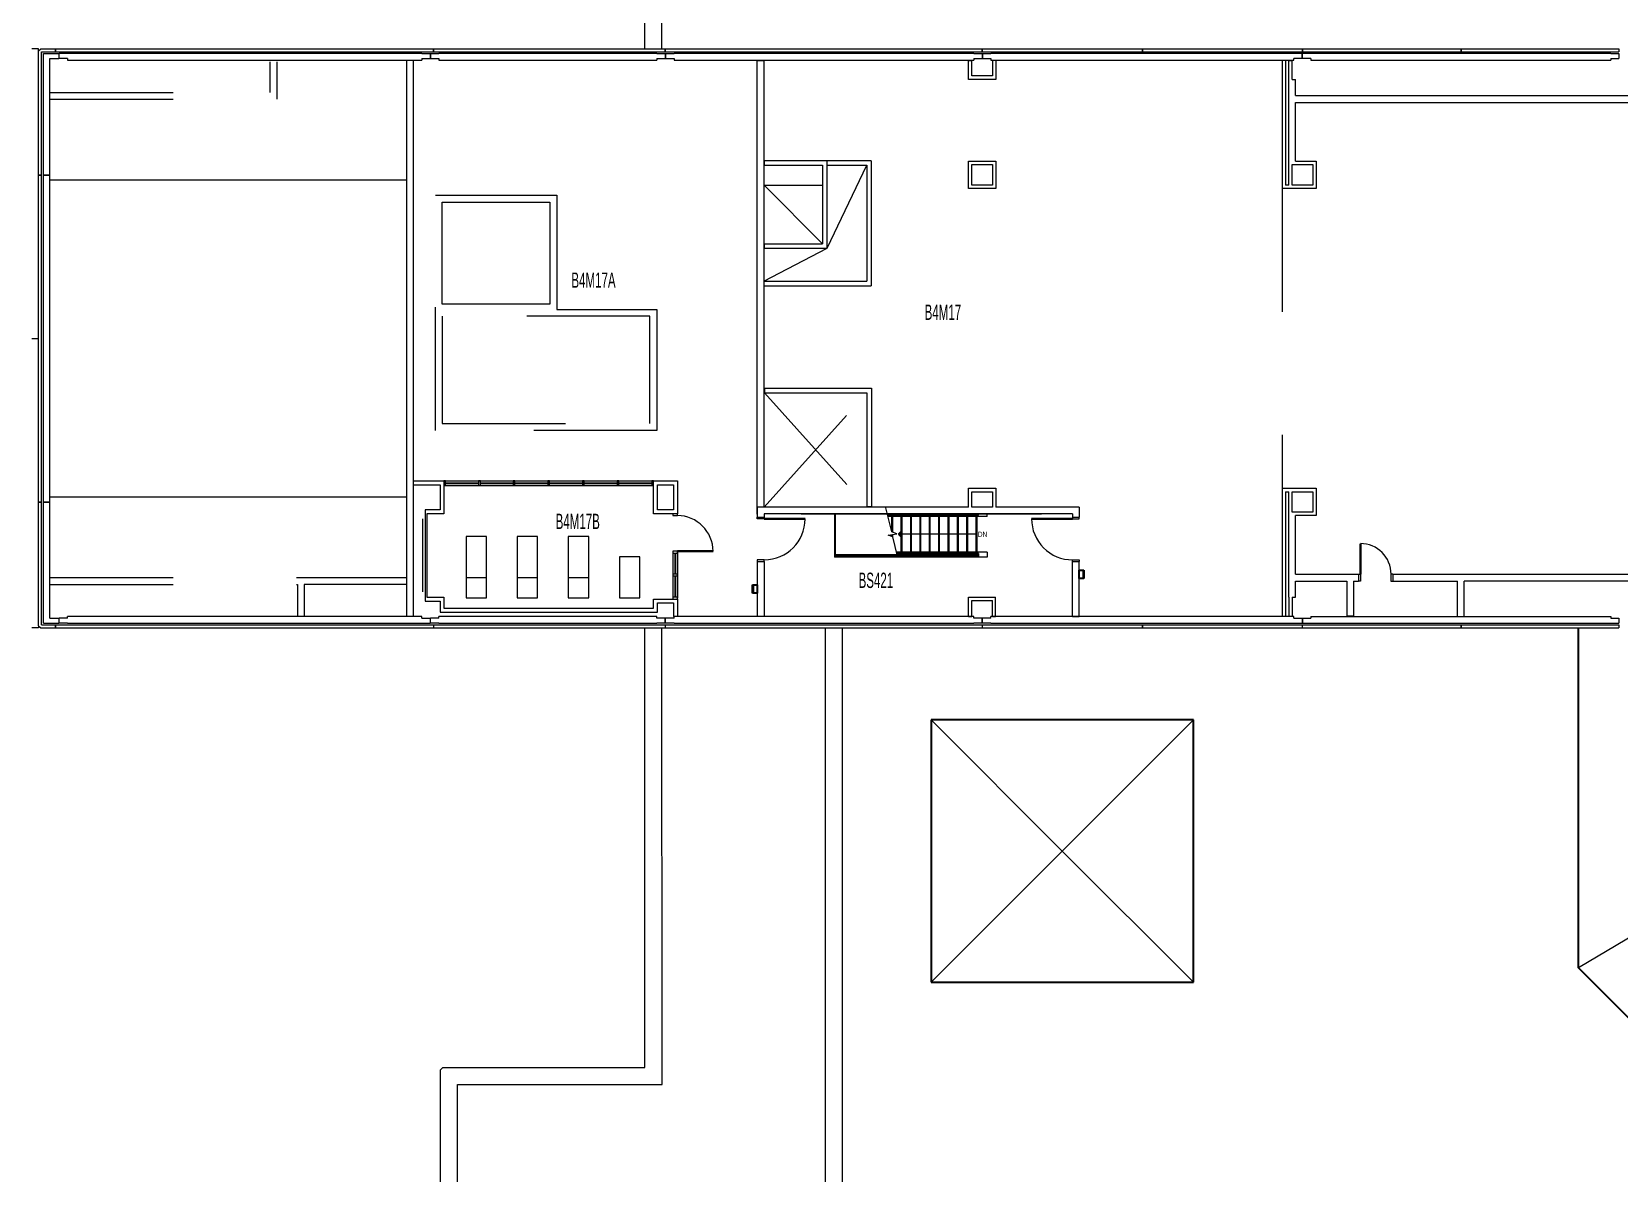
# Model space of a CAD drawing. Header units: inches. Extents: x 1.78 to 8.52, y 2.17 to 6.28.
# Drawn here: x 4.519 to 5.807, y 3.544 to 4.47 of the extents above; entities that cross this region are included whole.
import ezdxf

# ---------------------------------------------------------------- set-up
doc = ezdxf.new("R2010")
doc.units = ezdxf.units.IN
doc.header["$MEASUREMENT"] = 0
doc.header["$PDSIZE"] = -1
for name, pattern in [('CENTERX2', [0.8, 0.5, -0.1, 0.1, -0.1]), ('HIDDEN', [0.075, 0.05, -0.025]), ('PHANTOM', [0.5, 0.25, -0.05, 0.05, -0.05, 0.05, -0.05])]:
    doc.linetypes.add(name, pattern=pattern)
for name, color, linetype, lineweight in [('LEVEL_14', 7, 'Continuous', 15), ('LEVEL_15', 7, 'Continuous', 15), ('LEVEL_16', 7, 'Continuous', 15), ('LEVEL_18', 7, 'Continuous', 15), ('LEVEL_20', 7, 'Continuous', 15), ('LEVEL_21', 7, 'Continuous', 15), ('LEVEL_23', 7, 'Continuous', 15), ('LEVEL_24', 7, 'Continuous', 15), ('LEVEL_25', 7, 'Continuous', 15), ('LEVEL_26', 7, 'Continuous', 15), ('LEVEL_35', 7, 'Continuous', 15), ('LEVEL_40', 7, 'Continuous', 15), ('LEVEL_48', 7, 'Continuous', 15), ('LEVEL_54', 7, 'Continuous', 15), ('LEVEL_57', 7, 'Continuous', 15)]:
    doc.layers.add(name, color=color, linetype=linetype, lineweight=lineweight)
doc.styles.add('SLDTEXTSTYLE0', font='TXT', dxfattribs={"width": 0.75})
doc.styles.add('SLDTEXTSTYLE1', font='TXT', dxfattribs={"width": 0.5625})

msp = doc.modelspace()

# ---------------------------------------------------------------- linework, layer by layer
at = {"layer": 'LEVEL_14', "color": 3, "linetype": 'PHANTOM', "lineweight": 0}
msp.add_line((4.8358, 4.075), (4.8358, 4.0158), dxfattribs=at)
at = {"layer": 'LEVEL_15', "color": 32, "linetype": 'Continuous', "lineweight": 0}
for p, q in [((4.5241, 4.4548), (4.5259, 4.4566)), ((4.5241, 4.3544), (4.5241, 4.4548)), ((4.5259, 4.4566), (4.5378, 4.4566)), ((4.5266, 4.4541), (4.5378, 4.4541)), ((4.5266, 4.3544), (4.5266, 4.4541)), ((4.528, 4.3544), (4.528, 4.4527)), ((4.528, 4.4527), (4.5333, 4.4527)), ((4.5333, 4.4527), (4.5405, 4.4527)), ((4.5333, 4.3544), (4.5333, 4.4486)), ((4.5333, 4.4486), (4.5405, 4.4486)), ((4.5378, 4.4541), (4.5378, 4.4566)), ((4.5381, 4.4541), (4.5381, 4.4566)), ((4.5381, 4.4566), (4.8447, 4.4566)), ((4.5381, 4.4541), (4.8447, 4.4541)), ((4.5405, 4.4527), (4.5405, 4.4486)), ((4.5476, 4.4527), (4.5409, 4.4527)), ((4.5409, 4.4486), (4.5409, 4.4527)), ((4.5476, 4.4486), (4.5409, 4.4486)), ((4.8353, 4.4527), (4.5476, 4.4527)), ((4.5476, 4.4486), (4.5476, 4.4474)), ((4.5476, 4.4474), (4.8353, 4.4474)), ((4.8353, 4.4527), (4.8419, 4.4527)), ((4.8353, 4.4486), (4.8419, 4.4486)), ((4.8353, 4.4486), (4.8353, 4.4474)), ((4.8419, 4.4527), (4.8419, 4.4486)), ((4.8423, 4.4527), (4.8491, 4.4527)), ((4.8423, 4.4527), (4.8423, 4.4486)), ((4.8423, 4.4486), (4.8491, 4.4486)), ((4.8447, 4.4541), (4.8447, 4.4566)), ((4.845, 4.4541), (4.845, 4.4566)), ((4.845, 4.4566), (5.0327, 4.4566)), ((4.845, 4.4541), (5.0327, 4.4541)), ((5.026, 4.4527), (4.8491, 4.4527)), ((4.8491, 4.4486), (4.8491, 4.4474)), ((4.8491, 4.4474), (5.026, 4.4474)), ((5.026, 4.4527), (5.0327, 4.4527)), ((5.026, 4.4486), (5.0327, 4.4486)), ((5.026, 4.4486), (5.026, 4.4474)), ((5.0327, 4.4541), (5.0327, 4.4566)), ((5.0327, 4.4527), (5.0327, 4.4486)), ((5.0331, 4.4541), (5.0331, 4.4566)), ((5.0331, 4.4566), (5.2899, 4.4566)), ((5.0331, 4.4541), (5.2899, 4.4541)), ((5.0331, 4.4488), (5.0331, 4.4527)), ((5.0331, 4.4527), (5.0399, 4.4527)), ((5.0331, 4.4527), (5.0331, 4.4486)), ((5.0331, 4.4486), (5.0399, 4.4486)), ((5.2832, 4.4527), (5.0399, 4.4527)), ((5.0399, 4.4486), (5.0399, 4.4474)), ((5.0399, 4.4474), (5.2832, 4.4474)), ((5.2832, 4.4527), (5.2899, 4.4527)), ((5.2832, 4.4486), (5.2899, 4.4486)), ((5.2832, 4.4486), (5.2832, 4.4474)), ((5.2899, 4.4541), (5.2899, 4.4566)), ((5.2899, 4.4527), (5.2899, 4.4486)), ((5.2902, 4.4541), (5.2902, 4.4566)), ((5.2902, 4.4566), (5.4198, 4.4566)), ((5.2902, 4.4541), (5.4198, 4.4541)), ((5.2902, 4.4488), (5.2902, 4.4527)), ((5.2902, 4.4527), (5.297, 4.4527)), ((5.2902, 4.4527), (5.2902, 4.4486)), ((5.2902, 4.4486), (5.297, 4.4486)), ((5.5431, 4.4527), (5.297, 4.4527)), ((5.297, 4.4486), (5.297, 4.4474)), ((5.297, 4.4474), (5.5431, 4.4474)), ((5.4198, 4.4566), (5.4198, 4.4541)), ((5.4202, 4.4566), (5.5498, 4.4566)), ((5.4202, 4.4566), (5.4202, 4.4541)), ((5.4202, 4.4541), (5.5498, 4.4541)), ((5.5498, 4.4527), (5.5431, 4.4527)), ((5.5498, 4.4486), (5.5431, 4.4486)), ((5.5431, 4.4474), (5.5431, 4.4486)), ((5.5498, 4.4566), (5.5498, 4.4541)), ((5.5498, 4.4486), (5.5498, 4.4527)), ((5.5501, 4.4566), (5.5501, 4.4541)), ((5.5501, 4.4566), (5.6784, 4.4566)), ((5.5501, 4.4541), (5.6784, 4.4541)), ((5.5569, 4.4527), (5.5501, 4.4527)), ((5.5501, 4.4486), (5.5501, 4.4527)), ((5.5569, 4.4486), (5.5501, 4.4486)), ((5.8003, 4.4527), (5.5569, 4.4527)), ((5.5569, 4.4486), (5.5569, 4.4474)), ((5.5569, 4.4474), (5.8003, 4.4474)), ((5.6784, 4.4566), (5.6784, 4.4541)), ((5.6787, 4.4566), (5.8069, 4.4566)), ((5.6787, 4.4566), (5.6787, 4.4541)), ((5.6787, 4.4541), (5.8069, 4.4541)), ((5.8003, 4.4527), (5.8069, 4.4527)), ((5.8003, 4.4486), (5.8069, 4.4486)), ((5.8003, 4.4486), (5.8003, 4.4474)), ((5.8069, 4.4566), (5.8069, 4.4541)), ((5.8069, 4.4527), (5.8069, 4.4486)), ((4.5241, 4.3544), (4.5266, 4.3544)), ((4.5241, 4.089), (4.5241, 4.3541)), ((4.5241, 4.3541), (4.5266, 4.3541)), ((4.5266, 4.089), (4.5266, 4.3541)), ((4.528, 4.3544), (4.5333, 4.3544)), ((4.528, 4.089), (4.528, 4.3541)), ((4.528, 4.3541), (4.5333, 4.3541)), ((4.5333, 4.089), (4.5333, 4.3541)), ((4.5241, 4.089), (4.5266, 4.089)), ((4.5241, 3.9883), (4.5241, 4.0886)), ((4.5241, 4.0886), (4.5266, 4.0886)), ((4.5266, 3.989), (4.5266, 4.0886)), ((4.528, 4.089), (4.5333, 4.089)), ((4.528, 3.9904), (4.528, 4.0886)), ((4.528, 4.0886), (4.5333, 4.0886)), ((4.5333, 3.9945), (4.5333, 4.0886)), ((4.5333, 3.9945), (4.5405, 3.9945)), ((4.5405, 3.9945), (4.5405, 3.9904)), ((4.5476, 3.9945), (4.5409, 3.9945)), ((4.5409, 3.9904), (4.5409, 3.9945)), ((4.8353, 3.9957), (4.5476, 3.9957)), ((4.5476, 3.9945), (4.5476, 3.9957)), ((4.8353, 3.9945), (4.8353, 3.9957)), ((4.8353, 3.9945), (4.8419, 3.9945)), ((4.8419, 3.9945), (4.8419, 3.9904)), ((4.8491, 3.9945), (4.8423, 3.9945)), ((4.8423, 3.9904), (4.8423, 3.9945)), ((5.026, 3.9957), (4.8491, 3.9957)), ((4.8491, 3.9945), (4.8491, 3.9957)), ((5.026, 3.9945), (5.026, 3.9957)), ((5.0327, 3.9945), (5.026, 3.9945)), ((5.0327, 3.9904), (5.0327, 3.9945)), ((5.0399, 3.9945), (5.0331, 3.9945)), ((5.0331, 3.9904), (5.0331, 3.9945)), ((5.2832, 3.9957), (5.0399, 3.9957)), ((5.0399, 3.9945), (5.0399, 3.9957)), ((5.2832, 3.9945), (5.2832, 3.9957)), ((5.2899, 3.9945), (5.2832, 3.9945)), ((5.2899, 3.9904), (5.2899, 3.9945)), ((5.2902, 3.9904), (5.2902, 3.9945)), ((5.297, 3.9945), (5.2902, 3.9945)), ((5.5431, 3.9957), (5.297, 3.9957)), ((5.297, 3.9945), (5.297, 3.9957)), ((5.5431, 3.9945), (5.5431, 3.9957)), ((5.5431, 3.9945), (5.5498, 3.9945)), ((5.5498, 3.9945), (5.5498, 3.9904)), ((5.5501, 3.9945), (5.5501, 3.9904)), ((5.5501, 3.9945), (5.5569, 3.9945)), ((5.5569, 3.9957), (5.8003, 3.9957)), ((5.5569, 3.9957), (5.5569, 3.9945)), ((5.8003, 3.9957), (5.8003, 3.9945)), ((5.8003, 3.9945), (5.8069, 3.9945)), ((5.8069, 3.9945), (5.8069, 3.9904)), ((4.5241, 3.9883), (4.5259, 3.9865)), ((4.5259, 3.9865), (4.5378, 3.9865)), ((4.5266, 3.989), (4.5378, 3.989)), ((4.528, 3.9904), (4.5333, 3.9904)), ((4.5333, 3.9904), (4.5405, 3.9904)), ((4.5378, 3.9865), (4.5378, 3.989)), ((4.5381, 3.9865), (4.5381, 3.989)), ((4.5381, 3.989), (4.8447, 3.989)), ((4.5381, 3.9865), (4.8447, 3.9865)), ((4.5476, 3.9904), (4.5409, 3.9904)), ((4.5476, 3.9904), (4.8353, 3.9904)), ((4.8353, 3.9904), (4.8419, 3.9904)), ((4.8491, 3.9904), (4.8423, 3.9904)), ((4.8447, 3.989), (4.8447, 3.9865)), ((4.845, 3.9865), (4.845, 3.989)), ((4.845, 3.989), (5.0327, 3.989)), ((4.845, 3.9865), (5.0327, 3.9865)), ((4.8491, 3.9904), (5.026, 3.9904)), ((5.0327, 3.9904), (5.026, 3.9904)), ((5.0327, 3.989), (5.0327, 3.9865)), ((5.0399, 3.9904), (5.0331, 3.9904)), ((5.0331, 3.9865), (5.0331, 3.989)), ((5.0331, 3.989), (5.2899, 3.989)), ((5.0331, 3.9865), (5.2899, 3.9865)), ((5.0399, 3.9904), (5.2832, 3.9904)), ((5.2899, 3.9904), (5.2832, 3.9904)), ((5.2899, 3.9943), (5.2899, 3.9904)), ((5.2899, 3.989), (5.2899, 3.9865)), ((5.297, 3.9904), (5.2902, 3.9904)), ((5.2902, 3.9865), (5.2902, 3.989)), ((5.2902, 3.989), (5.4198, 3.989)), ((5.2902, 3.9865), (5.4198, 3.9865)), ((5.297, 3.9904), (5.5431, 3.9904)), ((5.4198, 3.989), (5.4198, 3.9865)), ((5.4202, 3.989), (5.5498, 3.989)), ((5.4202, 3.989), (5.4202, 3.9865)), ((5.4202, 3.9865), (5.5498, 3.9865)), ((5.5431, 3.9904), (5.5498, 3.9904)), ((5.5498, 3.989), (5.5498, 3.9865)), ((5.5501, 3.9904), (5.5569, 3.9904)), ((5.5501, 3.9865), (5.5501, 3.989)), ((5.5501, 3.989), (5.6784, 3.989)), ((5.5501, 3.9865), (5.6784, 3.9865)), ((5.5569, 3.9904), (5.8003, 3.9904)), ((5.6784, 3.989), (5.6784, 3.9865)), ((5.6787, 3.989), (5.8069, 3.989)), ((5.6787, 3.989), (5.6787, 3.9865)), ((5.6787, 3.9865), (5.8069, 3.9865)), ((5.8003, 3.9904), (5.8069, 3.9904)), ((5.8069, 3.989), (5.8069, 3.9865)), ((5.9398, 3.8096), (5.7741, 3.7106))]:
    msp.add_line(p, q, dxfattribs=at)
at = {"layer": 'LEVEL_15', "color": 32, "linetype": 'Continuous', "lineweight": 30}
for p, q in [((5.7741, 3.7106), (5.7741, 3.9865)), ((5.8408, 3.6438), (5.7741, 3.7106))]:
    msp.add_line(p, q, dxfattribs=at)
at = {"layer": 'LEVEL_16', "color": 2, "linetype": 'Continuous', "lineweight": 0}
for p, q in [((4.8545, 4.1058), (4.8532, 4.1058)), ((4.8532, 4.1058), (4.8532, 4.102)), ((4.8532, 4.102), (4.8545, 4.102)), ((4.8545, 4.102), (4.8545, 4.1058)), ((4.8545, 4.1058), (5.0218, 4.1058)), ((4.8545, 4.102), (5.0218, 4.102)), ((4.8827, 4.1058), (4.8813, 4.1058)), ((4.8813, 4.1058), (4.8813, 4.102)), ((4.8813, 4.102), (4.8827, 4.102)), ((4.8827, 4.102), (4.8827, 4.1058)), ((4.9108, 4.1058), (4.9094, 4.1058)), ((4.9094, 4.1058), (4.9094, 4.102)), ((4.9094, 4.102), (4.9108, 4.102)), ((4.9108, 4.102), (4.9108, 4.1058)), ((4.9389, 4.1058), (4.9375, 4.1058)), ((4.9375, 4.1058), (4.9375, 4.102)), ((4.9375, 4.102), (4.9389, 4.102)), ((4.9389, 4.102), (4.9389, 4.1058)), ((4.967, 4.1058), (4.9656, 4.1058)), ((4.9656, 4.1058), (4.9656, 4.102)), ((4.9656, 4.102), (4.967, 4.102)), ((4.967, 4.102), (4.967, 4.1058)), ((4.9951, 4.1058), (4.9937, 4.1058)), ((4.9937, 4.1058), (4.9937, 4.102)), ((4.9937, 4.102), (4.9951, 4.102)), ((4.9951, 4.102), (4.9951, 4.1058)), ((5.0232, 4.1058), (5.0218, 4.1058)), ((5.0218, 4.1058), (5.0218, 4.102)), ((5.0218, 4.102), (5.0232, 4.102)), ((5.0232, 4.102), (5.0232, 4.1058)), ((5.0426, 4.0791), (5.0389, 4.0791)), ((5.0389, 4.0791), (5.0389, 4.0778)), ((5.0389, 4.0778), (5.0426, 4.0778)), ((5.0426, 4.0778), (5.0426, 4.0791)), ((5.0426, 4.0487), (5.0389, 4.0487)), ((5.0389, 4.0487), (5.0389, 4.0473)), ((5.0389, 4.048), (5.0389, 4.0107)), ((5.0389, 4.0473), (5.0426, 4.0473)), ((5.0426, 4.0473), (5.0426, 4.0487)), ((5.0426, 4.048), (5.0426, 4.0107)), ((5.0426, 4.0301), (5.0389, 4.0301)), ((5.0389, 4.0301), (5.0389, 4.0287)), ((5.0389, 4.0287), (5.0426, 4.0287)), ((5.0426, 4.0287), (5.0426, 4.0301)), ((5.0426, 4.0114), (5.0389, 4.0114)), ((5.0389, 4.0114), (5.0389, 4.01)), ((5.0389, 4.01), (5.0426, 4.01)), ((5.0426, 4.01), (5.0426, 4.0114))]:
    msp.add_line(p, q, dxfattribs=at)
at = {"layer": 'LEVEL_16', "color": 2, "linetype": 'Continuous', "lineweight": 30}
for p, q in [((4.8545, 4.1039), (4.8813, 4.1039)), ((4.8827, 4.1039), (4.9094, 4.1039)), ((4.9108, 4.1039), (4.9375, 4.1039)), ((4.9389, 4.1039), (4.9656, 4.1039)), ((4.967, 4.1039), (4.9937, 4.1039)), ((4.9951, 4.1039), (5.0218, 4.1039)), ((5.0408, 4.0473), (5.0408, 4.0301)), ((5.0408, 4.0287), (5.0408, 4.0114))]:
    msp.add_line(p, q, dxfattribs=at)
at = {"layer": 'LEVEL_18', "color": 32, "linetype": 'HIDDEN', "lineweight": 0}
for p, q in [((5.1641, 4.2947), (5.1964, 4.3622)), ((5.1127, 4.2679), (5.1641, 4.2947)), ((5.113, 4.0846), (5.1964, 4.1773)), ((5.1133, 4.1773), (5.1964, 4.0849))]:
    msp.add_line(p, q, dxfattribs=at)
at = {"layer": 'LEVEL_18', "color": 32, "linetype": 'Continuous', "lineweight": 0}
for q in [(5.1604, 4.346), (5.1603, 4.2984)]:
    msp.add_line((5.1132, 4.346), q, dxfattribs=at)
at = {"layer": 'LEVEL_20', "color": 7, "linetype": 'Continuous', "lineweight": 0}
for p, q in [((5.2166, 4.0644), (5.2116, 4.085)), ((5.2136, 4.0618), (5.2208, 4.063)), ((5.2176, 4.0604), (5.2136, 4.0618)), ((5.2208, 4.063), (5.2166, 4.0644)), ((5.2214, 4.0449), (5.2176, 4.0604))]:
    msp.add_line(p, q, dxfattribs=at)
at = {"layer": 'LEVEL_20', "color": 2, "linetype": 'Continuous', "lineweight": 0}
msp.add_line((5.1432, 4.0791), (5.3381, 4.0791), dxfattribs=at)
at = {"layer": 'LEVEL_20', "color": 3, "linetype": 'CENTERX2', "lineweight": 0}
for p, q in [((5.1701, 4.0791), (5.1701, 4.0439)), ((5.2942, 4.077), (5.2135, 4.077)), ((5.2942, 4.077), (5.2942, 4.0791)), ((5.2942, 4.048), (5.2207, 4.048)), ((5.2942, 4.048), (5.2942, 4.0439)), ((5.2942, 4.0439), (5.1701, 4.0439))]:
    msp.add_line(p, q, dxfattribs=at)
at = {"layer": 'LEVEL_20', "color": 3, "linetype": 'Continuous', "lineweight": 0}
for p, q in [((5.1711, 4.0449), (5.1711, 4.0791)), ((5.2869, 4.0781), (5.2133, 4.0781)), ((5.2167, 4.0644), (5.2167, 4.0781)), ((5.2243, 4.047), (5.2243, 4.0781)), ((5.232, 4.047), (5.232, 4.0781)), ((5.2396, 4.047), (5.2396, 4.0781)), ((5.2472, 4.047), (5.2472, 4.0781)), ((5.2548, 4.047), (5.2548, 4.0781)), ((5.2624, 4.047), (5.2624, 4.0781)), ((5.27, 4.047), (5.27, 4.0781)), ((5.2776, 4.047), (5.2776, 4.0781)), ((5.2852, 4.047), (5.2852, 4.0781)), ((5.2869, 4.0781), (5.2869, 4.0791)), ((5.2167, 4.0607), (5.2167, 4.0623)), ((5.2869, 4.0459), (5.1711, 4.0459)), ((5.2869, 4.047), (5.2209, 4.047)), ((5.2869, 4.047), (5.2869, 4.0449)), ((5.2869, 4.0449), (5.1711, 4.0449))]:
    msp.add_line(p, q, dxfattribs=at)
at = {"layer": 'LEVEL_20', "color": 3, "linetype": 'HIDDEN', "lineweight": 0}
for p, q in [((5.2174, 4.0641), (5.2174, 4.0781)), ((5.225, 4.047), (5.225, 4.0781)), ((5.2326, 4.047), (5.2326, 4.0781)), ((5.2402, 4.047), (5.2402, 4.0781)), ((5.2479, 4.047), (5.2479, 4.0781)), ((5.2555, 4.047), (5.2555, 4.0781)), ((5.2631, 4.047), (5.2631, 4.0781)), ((5.2707, 4.047), (5.2707, 4.0781)), ((5.2783, 4.047), (5.2783, 4.0781)), ((5.2859, 4.047), (5.2859, 4.0781)), ((5.2174, 4.0605), (5.2174, 4.0624))]:
    msp.add_line(p, q, dxfattribs=at)
at = {"layer": 'LEVEL_21', "color": 1, "linetype": 'Continuous', "lineweight": 0}
for p, q in [((4.5241, 4.4566), (4.5186, 4.4566)), ((4.5241, 4.4548), (4.5241, 4.4566)), ((4.5186, 4.2215), (4.5241, 4.2215)), ((4.5241, 3.9865), (4.5186, 3.9865)), ((4.5241, 3.9883), (4.5241, 3.9865))]:
    msp.add_line(p, q, dxfattribs=at)
at = {"layer": 'LEVEL_23', "color": 2, "linetype": 'HIDDEN', "lineweight": 0}
for p, q in [((4.7121, 4.4211), (4.7121, 4.446)), ((4.7177, 4.4156), (4.7177, 4.446)), ((4.5333, 4.4211), (4.7121, 4.4211)), ((4.5333, 4.4156), (4.7177, 4.4156)), ((5.5334, 4.3432), (5.5334, 4.0999)), ((4.8463, 4.1469), (4.8463, 4.3377)), ((4.8463, 4.3377), (4.9448, 4.3377)), ((4.8518, 4.2492), (4.8518, 4.3321)), ((4.8518, 4.3321), (4.9392, 4.3321)), ((4.9392, 4.3321), (4.9392, 4.2492)), ((4.9448, 4.3377), (4.9448, 4.245)), ((4.9392, 4.2492), (4.8518, 4.2492)), ((5.0204, 4.2395), (4.8518, 4.2395)), ((4.8518, 4.2395), (4.8518, 4.1524)), ((4.9448, 4.245), (5.026, 4.245)), ((5.0204, 4.1524), (5.0204, 4.2395)), ((5.026, 4.245), (5.026, 4.1469)), ((4.8518, 4.1524), (5.0204, 4.1524)), ((5.026, 4.1469), (4.8463, 4.1469)), ((4.5335, 4.0275), (4.8227, 4.0275)), ((4.5335, 4.0219), (4.7343, 4.0219)), ((4.7343, 4.0219), (4.7343, 3.9957)), ((4.8227, 4.0219), (4.7398, 4.0219)), ((4.7398, 4.0219), (4.7398, 3.9957))]:
    msp.add_line(p, q, dxfattribs=at)
at = {"layer": 'LEVEL_23', "color": 2, "linetype": 'Continuous', "lineweight": 0}
for p, q in [((4.8227, 4.4472), (4.8227, 3.9959)), ((4.8283, 4.4472), (4.8227, 4.4472)), ((4.8283, 4.4472), (4.8283, 3.9959)), ((5.1075, 4.0791), (5.1075, 4.4472)), ((5.1075, 4.4472), (5.113, 4.4472)), ((5.113, 4.0846), (5.113, 4.4472)), ((5.279, 4.4317), (5.279, 4.4472)), ((5.279, 4.4472), (5.2817, 4.4472)), ((5.2817, 4.4345), (5.2817, 4.4472)), ((5.2983, 4.4472), (5.2983, 4.4345)), ((5.3011, 4.4472), (5.2983, 4.4472)), ((5.3011, 4.4472), (5.3011, 4.4317)), ((5.5361, 4.4472), (5.5334, 4.4472)), ((5.5334, 4.4472), (5.5334, 4.3432)), ((5.5361, 4.4472), (5.5361, 4.346)), ((5.5389, 4.4317), (5.5389, 4.4472)), ((5.5389, 4.4472), (5.5417, 4.4472)), ((5.5417, 4.4317), (5.5417, 4.4472)), ((5.2983, 4.4345), (5.2817, 4.4345)), ((5.3011, 4.4317), (5.279, 4.4317)), ((5.5389, 4.3653), (5.5389, 4.4317)), ((5.5417, 4.4317), (5.5444, 4.4317)), ((5.5444, 4.4186), (5.5444, 4.4317)), ((5.5444, 4.4186), (5.9666, 4.4186)), ((5.5444, 4.413), (5.9666, 4.413)), ((5.5444, 4.3653), (5.5444, 4.413)), ((5.113, 4.366), (5.1998, 4.366)), ((5.113, 4.3658), (5.1641, 4.3658)), ((5.113, 4.3658), (5.113, 4.3622)), ((5.113, 4.3622), (5.1605, 4.3622)), ((5.1605, 4.3622), (5.1605, 4.2984)), ((5.164, 4.3622), (5.1964, 4.3622)), ((5.1641, 4.2947), (5.1641, 4.3658)), ((5.1964, 4.3622), (5.1964, 4.2679)), ((5.1998, 4.3657), (5.1998, 4.2641)), ((5.279, 4.3432), (5.279, 4.3653)), ((5.279, 4.3653), (5.3011, 4.3653)), ((5.2817, 4.346), (5.2817, 4.3626)), ((5.2817, 4.3626), (5.2983, 4.3626)), ((5.2983, 4.3626), (5.2983, 4.346)), ((5.3011, 4.3653), (5.3011, 4.3432)), ((5.5389, 4.346), (5.5389, 4.3653)), ((5.5417, 4.346), (5.5417, 4.3626)), ((5.5417, 4.3626), (5.5583, 4.3626)), ((5.5444, 4.3653), (5.561, 4.3653)), ((5.5583, 4.3626), (5.5583, 4.346)), ((5.561, 4.3653), (5.561, 4.3432)), ((5.3011, 4.3432), (5.279, 4.3432)), ((5.2983, 4.346), (5.2817, 4.346)), ((5.561, 4.3432), (5.5334, 4.3432)), ((5.5389, 4.346), (5.5361, 4.346)), ((5.5583, 4.346), (5.5417, 4.346)), ((5.113, 4.2984), (5.1605, 4.2984)), ((5.113, 4.2984), (5.113, 4.2947)), ((5.113, 4.2947), (5.1641, 4.2947)), ((5.1127, 4.2679), (5.1964, 4.2679)), ((5.1127, 4.2641), (5.1998, 4.2641)), ((5.1133, 4.1811), (5.2002, 4.1811)), ((5.1133, 4.1809), (5.1133, 4.1773)), ((5.1133, 4.1773), (5.1964, 4.1773)), ((5.1964, 4.1773), (5.1964, 4.0849)), ((5.2002, 4.1811), (5.2002, 4.0849)), ((4.8283, 4.1058), (4.8532, 4.1058)), ((4.8283, 4.1058), (4.8283, 4.1026)), ((4.8283, 4.1026), (4.85, 4.1026)), ((4.85, 4.1026), (4.85, 4.0823)), ((4.8532, 4.1058), (4.8532, 4.0791)), ((5.0232, 4.0791), (5.0232, 4.1058)), ((5.0232, 4.1058), (5.0426, 4.1058)), ((5.0264, 4.0823), (5.0264, 4.1026)), ((5.0264, 4.1026), (5.0394, 4.1026)), ((5.0394, 4.1026), (5.0394, 4.0823)), ((5.0426, 4.1058), (5.0426, 4.0791)), ((5.279, 4.0846), (5.279, 4.0999)), ((5.279, 4.0999), (5.3011, 4.0999)), ((5.3011, 4.0999), (5.3011, 4.0846)), ((5.5334, 4.0999), (5.561, 4.0999)), ((5.5334, 4.0999), (5.5334, 3.9959)), ((5.561, 4.0999), (5.561, 4.0778)), ((5.1075, 4.0846), (5.1075, 4.0764)), ((5.279, 4.0846), (5.1075, 4.0846)), ((5.2, 4.0849), (5.1964, 4.0849)), ((5.2817, 4.0846), (5.2817, 4.0971)), ((5.2817, 4.0971), (5.2983, 4.0971)), ((5.2983, 4.0846), (5.2817, 4.0846)), ((5.2983, 4.0971), (5.2983, 4.0846)), ((5.3688, 4.0846), (5.3011, 4.0846)), ((5.3688, 4.0846), (5.3688, 4.0764)), ((5.5361, 4.0971), (5.5389, 4.0971)), ((5.5361, 4.0971), (5.5361, 3.9959)), ((5.5389, 4.0778), (5.5389, 4.0971)), ((5.5417, 4.0805), (5.5417, 4.0971)), ((5.5417, 4.0971), (5.5583, 4.0971)), ((5.5583, 4.0971), (5.5583, 4.0805)), ((4.85, 4.0823), (4.8378, 4.0823)), ((4.8378, 4.0823), (4.8378, 4.0082)), ((4.8532, 4.0791), (4.8392, 4.0791)), ((4.8392, 4.0791), (4.8392, 4.0114)), ((5.0426, 4.0791), (5.0232, 4.0791)), ((5.0394, 4.0823), (5.0264, 4.0823)), ((5.1075, 4.0764), (5.1131, 4.0764)), ((5.3633, 4.0791), (5.1131, 4.0791)), ((5.1131, 4.0791), (5.1131, 4.0764)), ((5.3633, 4.0791), (5.3633, 4.0764)), ((5.3633, 4.0764), (5.3688, 4.0764)), ((5.5389, 4.0114), (5.5389, 4.0778)), ((5.5583, 4.0805), (5.5417, 4.0805)), ((5.561, 4.0778), (5.5442, 4.0778)), ((5.5442, 4.0301), (5.5442, 4.0778)), ((5.1075, 4.0404), (5.1075, 3.9959)), ((5.1075, 4.0404), (5.1131, 4.0404)), ((5.1131, 4.0404), (5.1131, 3.9959)), ((5.3633, 3.9959), (5.3633, 4.0404)), ((5.3633, 4.0404), (5.3688, 4.0404)), ((5.3688, 3.9959), (5.3688, 4.0404)), ((5.5442, 4.0301), (5.5956, 4.0301)), ((5.5442, 4.0114), (5.5442, 4.0245)), ((5.5442, 4.0245), (5.5859, 4.0245)), ((5.5859, 4.0245), (5.5859, 3.996)), ((5.5914, 4.0245), (5.5956, 4.0245)), ((5.5914, 4.0245), (5.5914, 3.996)), ((5.5956, 4.0301), (5.5956, 4.0245)), ((5.6232, 4.0301), (5.6232, 4.0245)), ((5.6232, 4.0301), (5.8576, 4.0301)), ((5.6232, 4.0245), (5.6758, 4.0245)), ((5.6758, 3.9959), (5.6758, 4.0245)), ((5.6813, 3.9959), (5.6813, 4.0245)), ((5.8576, 4.0245), (5.6813, 4.0245)), ((4.8378, 4.0082), (4.85, 4.0082)), ((4.8392, 4.0114), (4.8532, 4.0114)), ((4.85, 4.0082), (4.85, 3.9994)), ((4.8532, 4.0114), (4.8532, 4.0026)), ((5.0232, 4.0026), (5.0232, 4.01)), ((5.0232, 4.01), (5.0426, 4.01)), ((5.0426, 4.01), (5.0426, 3.9959)), ((5.279, 3.9959), (5.279, 4.0114)), ((5.279, 4.0114), (5.3008, 4.0114)), ((5.2815, 3.9959), (5.2815, 4.0089)), ((5.2815, 4.0089), (5.2983, 4.0089)), ((5.2983, 3.9959), (5.2983, 4.0089)), ((5.3008, 3.9959), (5.3008, 4.0114)), ((5.5389, 4.0114), (5.5389, 3.9958)), ((5.5417, 4.0114), (5.5442, 4.0114)), ((5.5417, 4.0114), (5.5417, 3.9958)), ((4.8283, 3.9959), (4.8227, 3.9959)), ((4.85, 3.9994), (5.0264, 3.9994)), ((4.8532, 4.0026), (5.0232, 4.0026)), ((5.0264, 3.9994), (5.0264, 4.0068)), ((5.0264, 4.0068), (5.0394, 4.0068)), ((5.0394, 4.0068), (5.0394, 3.9959)), ((5.0426, 3.9959), (5.0394, 3.9959)), ((5.1131, 3.9959), (5.1075, 3.9959)), ((5.279, 3.9959), (5.2815, 3.9959)), ((5.2983, 3.9959), (5.3008, 3.9959)), ((5.3633, 3.9959), (5.3688, 3.9959)), ((5.5361, 3.9959), (5.5334, 3.9959)), ((5.5417, 3.9958), (5.5389, 3.9958)), ((5.5914, 3.996), (5.5859, 3.996)), ((5.6758, 3.9959), (5.6813, 3.9959))]:
    msp.add_line(p, q, dxfattribs=at)
at = {"layer": 'LEVEL_23'}
msp.add_point((5.1075, 4.0791), dxfattribs=at)
at = {"layer": 'LEVEL_24', "color": 32, "linetype": 'Continuous', "lineweight": 0}
for p, q in [((4.5333, 4.3501), (4.8227, 4.3501)), ((4.5333, 4.093), (4.8227, 4.093))]:
    msp.add_line(p, q, dxfattribs=at)
at = {"layer": 'LEVEL_25', "color": 2, "linetype": 'Continuous', "lineweight": 40}
for p, q in [((5.1463, 4.075), (5.1131, 4.075)), ((5.3301, 4.075), (5.3633, 4.075)), ((5.0716, 4.0487), (5.0426, 4.0487)), ((5.597, 4.0549), (5.597, 4.0301))]:
    msp.add_line(p, q, dxfattribs=at)
at = {"layer": 'LEVEL_25', "color": 2, "linetype": 'Continuous', "lineweight": 0}
for centre, major_axis, start_param, end_param in [((5.0426, 4.0487), (0.029, 0), 0, 1.570796), ((5.1131, 4.075), (0.0332, 0), 4.712389, 6.283185), ((5.3633, 4.075), (0, -0.0332), 4.712389, 6.283186), ((5.597, 4.0301), (0, 0.0249), 4.712389, 6.283185)]:
    msp.add_ellipse(centre, major_axis=major_axis, ratio=1, start_param=start_param, end_param=end_param, dxfattribs=at)
at = {"layer": 'LEVEL_26', "color": 2, "linetype": 'Continuous', "lineweight": 0}
for p, q in [((5.1075, 4.075), (5.1075, 4.0764)), ((5.1131, 4.075), (5.1075, 4.075)), ((5.1131, 4.0764), (5.1131, 4.075)), ((5.3633, 4.0764), (5.3633, 4.075)), ((5.3633, 4.075), (5.3688, 4.075)), ((5.3688, 4.075), (5.3688, 4.0764)), ((5.1131, 4.0418), (5.1075, 4.0418)), ((5.1075, 4.0418), (5.1075, 4.0404)), ((5.1131, 4.0404), (5.1131, 4.0418)), ((5.3633, 4.0404), (5.3633, 4.0418)), ((5.3633, 4.0418), (5.3688, 4.0418)), ((5.3688, 4.0418), (5.3688, 4.0404)), ((5.5956, 4.0301), (5.597, 4.0301)), ((5.597, 4.0245), (5.5956, 4.0245)), ((5.597, 4.0301), (5.597, 4.0245)), ((5.6232, 4.0301), (5.6218, 4.0301)), ((5.6218, 4.0301), (5.6218, 4.0245)), ((5.6218, 4.0245), (5.6232, 4.0245))]:
    msp.add_line(p, q, dxfattribs=at)
at = {"layer": 'LEVEL_35', "color": 3, "linetype": 'HIDDEN', "lineweight": 0}
for p, q in [((4.8877, 4.0607), (4.8711, 4.0607)), ((4.8711, 4.0607), (4.8711, 4.0109)), ((4.8877, 4.0109), (4.8877, 4.0607)), ((4.9292, 4.0607), (4.9126, 4.0607)), ((4.9126, 4.0607), (4.9126, 4.0109)), ((4.9292, 4.0109), (4.9292, 4.0607)), ((4.9707, 4.0607), (4.9541, 4.0607)), ((4.9541, 4.0607), (4.9541, 4.0109)), ((4.9707, 4.0109), (4.9707, 4.0607)), ((5.0122, 4.0441), (4.9956, 4.0441)), ((4.9956, 4.0441), (4.9956, 4.0109)), ((5.0122, 4.0109), (5.0122, 4.0441)), ((4.8711, 4.0275), (4.8877, 4.0275)), ((4.9126, 4.0275), (4.9292, 4.0275)), ((4.9541, 4.0275), (4.9707, 4.0275)), ((4.8711, 4.0109), (4.8877, 4.0109)), ((4.9126, 4.0109), (4.9292, 4.0109)), ((4.9541, 4.0109), (4.9707, 4.0109)), ((4.9956, 4.0109), (5.0122, 4.0109))]:
    msp.add_line(p, q, dxfattribs=at)
at = {"layer": 'LEVEL_40', "color": 2, "linetype": 'Continuous', "lineweight": 30}
for q in [(5.2245, 4.065), (5.2245, 4.0601)]:
    msp.add_line((5.222, 4.0625), q, dxfattribs=at)
at = {"layer": 'LEVEL_40', "color": 2, "linetype": 'Continuous', "lineweight": 0}
msp.add_line((5.2859, 4.0625), (5.222, 4.0625), dxfattribs=at)
at = {"layer": 'LEVEL_54', "color": 32, "linetype": 'Continuous', "lineweight": 30}
for p, q in [((5.3688, 4.0266), (5.3688, 4.0335)), ((5.3688, 4.0335), (5.3726, 4.0335)), ((5.3726, 4.0335), (5.3726, 4.0266)), ((5.1037, 4.0216), (5.1075, 4.0216)), ((5.1037, 4.0147), (5.1037, 4.0216)), ((5.1075, 4.0216), (5.1075, 4.0147)), ((5.3726, 4.0266), (5.3688, 4.0266)), ((5.1075, 4.0147), (5.1037, 4.0147))]:
    msp.add_line(p, q, dxfattribs=at)
at = {"layer": 'LEVEL_54', "color": 32, "linetype": 'Continuous', "lineweight": 0}
for p, q in [((5.3719, 4.0266), (5.3719, 4.0335)), ((5.1044, 4.0216), (5.1044, 4.0147))]:
    msp.add_line(p, q, dxfattribs=at)
at = {"layer": 'LEVEL_57', "color": 32, "linetype": 'Continuous', "lineweight": 0}
for p, q in [((5.0301, 4.4566), (5.0301, 4.8271)), ((5.0163, 4.4566), (5.0163, 4.8133)), ((5.0163, 3.6298), (5.0163, 3.9865)), ((5.0302, 3.616), (5.0301, 3.9865)), ((5.1628, 3.4832), (5.1628, 3.9865)), ((5.1767, 3.4971), (5.1767, 3.9865)), ((5.2486, 3.9119), (5.355, 3.8054)), ((5.4615, 3.9119), (5.355, 3.8054)), ((5.2486, 3.6989), (5.355, 3.8054)), ((5.4615, 3.6989), (5.355, 3.8054)), ((4.8504, 3.628), (4.8522, 3.6298)), ((4.8504, 3.4639), (4.8504, 3.628)), ((4.8522, 3.6298), (5.0163, 3.6298)), ((4.8642, 3.616), (5.0302, 3.616)), ((4.8642, 3.4639), (4.8642, 3.616))]:
    msp.add_line(p, q, dxfattribs=at)
at = {"layer": 'LEVEL_57', "color": 32, "linetype": 'Continuous', "lineweight": 30}
for p, q in [((5.4615, 3.9119), (5.2486, 3.9119)), ((5.2486, 3.9119), (5.2486, 3.6989)), ((5.4615, 3.6989), (5.4615, 3.9119)), ((5.2486, 3.6989), (5.4615, 3.6989))]:
    msp.add_line(p, q, dxfattribs=at)

# ---------------------------------------------------------------- texts
at = {"layer": 'LEVEL_40', "color": 2, "insert": (5.2941, 4.0646), "char_height": 0.00415, "attachment_point": 3, "style": 'SLDTEXTSTYLE0'}
msp.add_mtext('DN', dxfattribs=at)
at = {"layer": 'LEVEL_48', "color": 3, "char_height": 0.01244, "attachment_point": 1, "style": 'SLDTEXTSTYLE1'}
for s, insert in [('B4M17A', (4.9566, 4.275)), ('B4M17', (5.2433, 4.249)), ('B4M17B', (4.9438, 4.0792)), ('BS421', (5.1897, 4.0314))]:
    msp.add_mtext(s, dxfattribs=dict(at, insert=insert))

doc.saveas('drawing.dxf')
